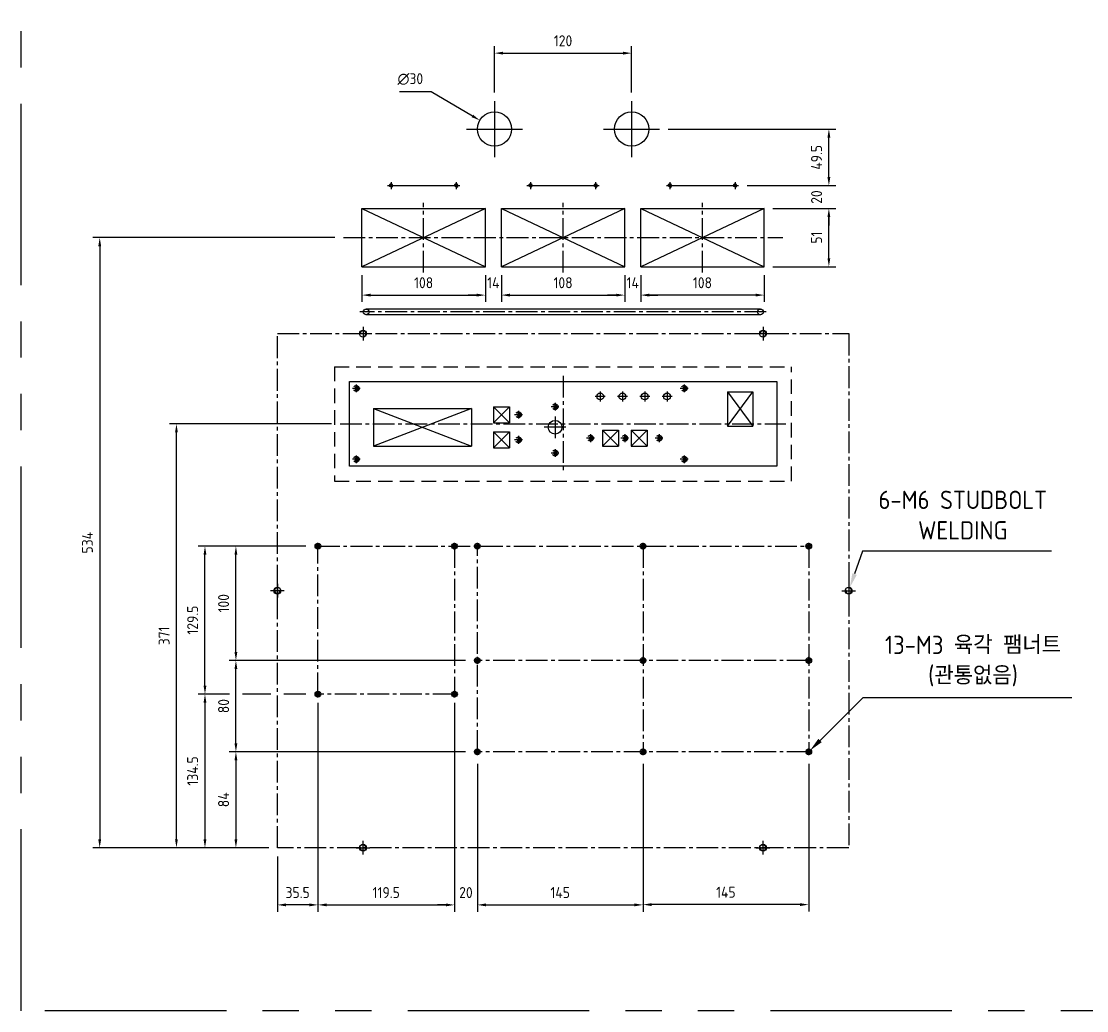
# Model space of a CAD drawing. Header units: millimetres. Extents: x 24815 to 37207, y -9299 to 5469.
# Drawn here: x 28840 to 29772, y 3608 to 4474 of the extents above; entities that cross this region are included whole.
import ezdxf

# ---------------------------------------------------------------- set-up
doc = ezdxf.new("R2010")
doc.units = ezdxf.units.MM
for name, pattern in [('CENTER', [50.8, 31.75, -6.35, 6.35, -6.35]), ('CENTER2', [28.575, 19.05, -3.175, 3.175, -3.175]), ('HIDDEN', [9.525, 6.35, -3.175]), ('HIDDENX2', [19.05, 12.7, -6.35]), ('PHANTOM2', [31.75, 15.875, -3.175, 3.175, -3.175, 3.175, -3.175])]:
    doc.linetypes.add(name, pattern=pattern)
for name, color, linetype in [('CEN', 1, 'CENTER'), ('CENTER', 1, 'CENTER'), ('THIN', 3, 'Continuous')]:
    doc.layers.add(name, color=color, linetype=linetype)
doc.styles.get("Standard").update_dxf_attribs({"font": 'ISOCP.SHX', "bigfont": 'WHGTXT.SHX'})
doc.dimstyles.new('PS-3', dxfattribs={"dimscale": 3, "dimtxt": 3.2, "dimasz": 2.5, "dimexe": 2, "dimexo": 2.5, "dimgap": 2, "dimtad": 1, "dimtoh": 1, "dimrnd": 0.05, "dimzin": 12, "dimdsep": 46, "dimtxsty": 'Standard', "dimcen": 0, "dimclrt": 2, "dimazin": 3, "dimtfac": 1, "dimtofl": 0, "dimtmove": 0, "dimatfit": 3, "dimfxl": 0, "dimtolj": 1, "dimtzin": 0, "dimarcsym": 0})
doc.dimstyles.new('PS-5', dxfattribs={"dimscale": 5, "dimtxt": 3.2, "dimasz": 2.5, "dimexe": 2, "dimexo": 2.5, "dimgap": 2, "dimtad": 1, "dimtoh": 1, "dimrnd": 0.05, "dimzin": 12, "dimdsep": 46, "dimtxsty": 'Standard', "dimcen": 0, "dimclrt": 2, "dimazin": 3, "dimtfac": 1, "dimtofl": 0, "dimtmove": 0, "dimatfit": 3, "dimfxl": 0, "dimtolj": 1, "dimtzin": 0, "dimarcsym": 0})

# ---------------------------------------------------------------- blocks, each defined once
blk = doc.blocks.new('WEFWFA')
for p, q in [((6104.54, -8052.57), (6126.54, -8022.57)), ((6104.54, -8022.57), (6126.54, -8052.57)), ((5880.54, -8037.07), (5794.54, -8070.07)), ((5794.54, -8037.07), (5880.54, -8070.07)), ((5913.54, -8035.57), (5899.54, -8049.57)), ((5899.54, -8035.57), (5913.54, -8049.57)), ((5913.54, -8057.57), (5899.54, -8071.57)), ((5899.54, -8057.57), (5913.54, -8071.57)), ((5995.04, -8056.07), (6009.04, -8070.07)), ((6009.04, -8056.07), (5995.04, -8070.07)), ((6020.04, -8056.07), (6034.04, -8070.07)), ((6034.04, -8056.07), (6020.04, -8070.07))]:
    blk.add_line(p, q)
at = {"color": 3}
for p, q in [((6104.54, -8022.57), (6126.54, -8022.57)), ((6104.54, -8022.57), (6104.54, -8052.57)), ((6126.54, -8022.57), (6126.54, -8052.57)), ((5794.54, -8037.07), (5794.54, -8070.07)), ((5794.54, -8037.07), (5880.54, -8037.07)), ((5880.54, -8037.07), (5880.54, -8070.07)), ((5899.54, -8035.57), (5899.54, -8049.57)), ((5899.54, -8035.57), (5913.54, -8035.57)), ((5913.54, -8035.57), (5913.54, -8049.57)), ((5899.54, -8049.57), (5913.54, -8049.57)), ((6104.54, -8052.57), (6126.54, -8052.57)), ((5899.54, -8057.57), (5899.54, -8071.57)), ((5899.54, -8057.57), (5899.54, -8071.57)), ((5899.54, -8057.57), (5913.54, -8057.57)), ((5913.54, -8057.57), (5913.54, -8071.57)), ((5995.04, -8056.07), (5995.04, -8070.07)), ((5995.04, -8056.07), (6009.04, -8056.07)), ((6009.04, -8056.07), (6009.04, -8070.07)), ((6020.04, -8056.07), (6034.04, -8056.07)), ((6020.04, -8056.07), (6020.04, -8070.07)), ((6034.04, -8056.07), (6034.04, -8070.07)), ((5794.54, -8070.07), (5880.54, -8070.07)), ((5899.54, -8071.57), (5913.54, -8071.57)), ((5995.04, -8070.07), (6009.04, -8070.07)), ((6020.04, -8070.07), (6034.04, -8070.07))]:
    blk.add_line(p, q, dxfattribs=at)
at = {"color": 0, "linetype": 'HIDDEN'}
for centre in [(5779.54, -8019.57), (6066.54, -8019.57), (5953.54, -8035.57), (5921.54, -8042.57), (5921.54, -8064.57), (5984.54, -8063.07), (6014.54, -8063.07), (6044.54, -8063.07), (5953.54, -8076.07), (5779.54, -8081.57), (6066.54, -8081.57)]:
    blk.add_circle(centre, 2.5, dxfattribs=at)
at = {"color": 3}
for centre, radius in [((5779.54, -8019.57), 1), ((5993.04, -8026.57), 3), ((6012.54, -8026.57), 3), ((6032.04, -8026.57), 3), ((6051.54, -8026.57), 3), ((6066.54, -8019.57), 1), ((5953.54, -8035.57), 1), ((5921.54, -8042.57), 1), ((5953.54, -8053.57), 6), ((5921.54, -8064.57), 1), ((5984.54, -8063.07), 1), ((6014.54, -8063.07), 1), ((6044.54, -8063.07), 1), ((5779.54, -8081.57), 1), ((5953.54, -8076.07), 1), ((6066.54, -8081.57), 1)]:
    blk.add_circle(centre, radius, dxfattribs=at)
at = {"color": 0, "linetype": 'HIDDEN'}
for centre in [(5779.54, -8019.57), (6066.54, -8019.57), (5953.54, -8035.57), (5921.54, -8042.57), (5921.54, -8064.57), (5984.54, -8063.07), (6014.54, -8063.07), (6044.54, -8063.07), (5779.54, -8081.57), (5953.54, -8076.07), (6066.54, -8081.57)]:
    blk.add_arc(centre, 1.5, 231.88231, 126.66761, dxfattribs=at)
at = {"layer": 'CEN', "color": 1, "linetype": 'CENTER'}
for p, q in [((5953.54, -8044.08), (5953.54, -8063.05)), ((5963.03, -8053.57), (5944.06, -8053.57))]:
    blk.add_line(p, q, dxfattribs=at)
at = {"layer": 'CENTER', "linetype": 'CENTER'}
for p, q in [((5779.54, -8016.18), (5779.54, -8022.96)), ((6066.54, -8016.18), (6066.54, -8022.96)), ((5782.93, -8019.57), (5776.15, -8019.57)), ((5997.42, -8026.57), (5988.67, -8026.57)), ((5993.04, -8022.19), (5993.04, -8030.95)), ((6016.92, -8026.57), (6008.17, -8026.57)), ((6012.54, -8022.19), (6012.54, -8030.95)), ((6036.42, -8026.57), (6027.67, -8026.57)), ((6032.04, -8022.19), (6032.04, -8030.95)), ((6055.92, -8026.57), (6047.17, -8026.57)), ((6051.54, -8022.19), (6051.54, -8030.95)), ((6069.93, -8019.57), (6063.15, -8019.57)), ((5956.93, -8035.57), (5950.15, -8035.57)), ((5953.54, -8032.18), (5953.54, -8038.96)), ((5924.93, -8042.57), (5918.15, -8042.57)), ((5921.54, -8039.18), (5921.54, -8045.96)), ((5924.93, -8064.57), (5918.15, -8064.57)), ((5921.54, -8061.18), (5921.54, -8067.96)), ((5987.93, -8063.07), (5981.15, -8063.07)), ((5984.54, -8059.68), (5984.54, -8066.46)), ((6017.93, -8063.07), (6011.15, -8063.07)), ((6014.54, -8059.68), (6014.54, -8066.46)), ((6047.93, -8063.07), (6041.15, -8063.07)), ((6044.54, -8059.68), (6044.54, -8066.46)), ((5953.54, -8072.68), (5953.54, -8079.46)), ((5782.93, -8081.57), (5776.15, -8081.57)), ((5779.54, -8078.18), (5779.54, -8084.96)), ((5956.93, -8076.07), (5950.15, -8076.07)), ((6069.93, -8081.57), (6063.15, -8081.57)), ((6066.54, -8078.18), (6066.54, -8084.96))]:
    blk.add_line(p, q, dxfattribs=at)
blk = doc.blocks.new('SDFGWAFS')
at = {"color": 2, "linetype": 'HIDDENX2'}
for p, q in [((5139.06, -7982.27), (5539.06, -7982.27)), ((5139.06, -7982.27), (5139.06, -8082.27)), ((5539.06, -8082.27), (5539.06, -7982.27)), ((5139.06, -8082.27), (5539.06, -8082.27))]:
    blk.add_line(p, q, dxfattribs=at)
blk.add_blockref('WEFWFA', (-621.48, 18.3))
blk = doc.blocks.new('*D372')
at = {"color": 0, "lineweight": -2}
for p, q in [((29099.5, 3874.9), (29099.5, 3694.93)), ((29064, 3743.4), (29064, 3694.93)), ((29092, 3700.93), (29071.5, 3700.93))]:
    blk.add_line(p, q, dxfattribs=at)
at = {"color": 0}
for points in [[(29071.5, 3702.18), (29071.5, 3699.68), (29064, 3700.93)], [(29092, 3702.18), (29092, 3699.68), (29099.5, 3700.93)]]:
    blk.add_solid(points, dxfattribs=at)
at = {"layer": 'Defpoints', "color": 0}
for p in [(29099.5, 3882.4), (29064, 3750.9), (29064, 3700.93)]:
    blk.add_point(p, dxfattribs=at)
at = {"color": 2, "insert": (29081.75, 3711.73), "char_height": 9.6, "attachment_point": 5}
blk.add_mtext('\\A1;35.5', dxfattribs=at)
blk = doc.blocks.new('*D373')
at = {"color": 0, "lineweight": -2}
for p, q in [((29099.5, 3877.9), (29099.5, 3694.93)), ((29219, 3877.9), (29219, 3694.93)), ((29107, 3700.93), (29211.5, 3700.93))]:
    blk.add_line(p, q, dxfattribs=at)
at = {"color": 0}
for points in [[(29107, 3702.18), (29107, 3699.68), (29099.5, 3700.93)], [(29211.5, 3702.18), (29211.5, 3699.68), (29219, 3700.93)]]:
    blk.add_solid(points, dxfattribs=at)
at = {"layer": 'Defpoints', "color": 0}
for p in [(29099.5, 3885.4), (29219, 3885.4), (29219, 3700.93)]:
    blk.add_point(p, dxfattribs=at)
at = {"color": 2, "insert": (29159.25, 3711.73), "char_height": 9.6, "attachment_point": 5}
blk.add_mtext('\\A1;119.5', dxfattribs=at)
blk = doc.blocks.new('*D374')
at = {"color": 0, "lineweight": -2}
for p, q in [((29219, 3874.9), (29219, 3694.93)), ((29239, 3824.4), (29239, 3694.93)), ((29211.5, 3700.93), (29204, 3700.93)), ((29246.5, 3700.93), (29254, 3700.93))]:
    blk.add_line(p, q, dxfattribs=at)
at = {"color": 0}
for points in [[(29211.5, 3702.18), (29211.5, 3699.68), (29219, 3700.93)], [(29246.5, 3702.18), (29246.5, 3699.68), (29239, 3700.93)]]:
    blk.add_solid(points, dxfattribs=at)
at = {"layer": 'Defpoints', "color": 0}
for p in [(29219, 3882.4), (29239, 3831.9), (29219, 3700.93)]:
    blk.add_point(p, dxfattribs=at)
at = {"color": 2, "insert": (29229, 3711.73), "char_height": 9.6, "attachment_point": 5}
blk.add_mtext('\\A1;20', dxfattribs=at)
blk = doc.blocks.new('*D375')
at = {"color": 0, "lineweight": -2}
for p, q in [((29239, 3824.4), (29239, 3694.93)), ((29384, 3824.4), (29384, 3694.93)), ((29246.5, 3700.93), (29376.5, 3700.93))]:
    blk.add_line(p, q, dxfattribs=at)
at = {"color": 0}
for points in [[(29246.5, 3702.18), (29246.5, 3699.68), (29239, 3700.93)], [(29376.5, 3702.18), (29376.5, 3699.68), (29384, 3700.93)]]:
    blk.add_solid(points, dxfattribs=at)
at = {"layer": 'Defpoints', "color": 0}
for p in [(29239, 3831.9), (29384, 3831.9), (29384, 3700.93)]:
    blk.add_point(p, dxfattribs=at)
at = {"color": 2, "insert": (29311.5, 3711.73), "char_height": 9.6, "attachment_point": 5}
blk.add_mtext('\\A1;145', dxfattribs=at)
blk = doc.blocks.new('*D216')
at = {"color": 0, "lineweight": -2}
for p, q in [((29384, 3824.4), (29384, 3695.2)), ((29529, 3824.4), (29529, 3695.2)), ((29521.5, 3701.2), (29391.5, 3701.2))]:
    blk.add_line(p, q, dxfattribs=at)
at = {"color": 0}
for points in [[(29391.5, 3702.45), (29391.5, 3699.95), (29384, 3701.2)], [(29521.5, 3702.45), (29521.5, 3699.95), (29529, 3701.2)]]:
    blk.add_solid(points, dxfattribs=at)
at = {"layer": 'Defpoints', "color": 0}
for p in [(29384, 3831.9), (29529, 3831.9), (29384, 3701.2)]:
    blk.add_point(p, dxfattribs=at)
at = {"color": 2, "insert": (29456.5, 3712), "char_height": 9.6, "attachment_point": 5}
blk.add_mtext('\\A1;145', dxfattribs=at)
blk = doc.blocks.new('*D376')
at = {"color": 0, "lineweight": -2}
for p, q in [((29228.5, 3834.9), (29021.71, 3834.9)), ((29027.71, 3827.4), (29027.71, 3758.4)), ((29056.5, 3750.9), (29021.71, 3750.9))]:
    blk.add_line(p, q, dxfattribs=at)
at = {"color": 0}
for points in [[(29026.46, 3827.4), (29028.96, 3827.4), (29027.71, 3834.9)], [(29026.46, 3758.4), (29028.96, 3758.4), (29027.71, 3750.9)]]:
    blk.add_solid(points, dxfattribs=at)
at = {"layer": 'Defpoints', "color": 0}
for p in [(29236, 3834.9), (29027.71, 3750.9), (29064, 3750.9)]:
    blk.add_point(p, dxfattribs=at)
at = {"color": 2, "insert": (29016.91, 3792.9), "char_height": 9.6, "attachment_point": 5, "rotation": 90}
blk.add_mtext('\\A1;84', dxfattribs=at)
blk = doc.blocks.new('*D377')
at = {"color": 0, "lineweight": -2}
for p, q in [((29228.5, 3914.9), (29021.71, 3914.9)), ((29027.71, 3842.4), (29027.71, 3907.4)), ((29228.5, 3834.9), (29021.71, 3834.9))]:
    blk.add_line(p, q, dxfattribs=at)
at = {"color": 0}
for points in [[(29026.46, 3907.4), (29028.96, 3907.4), (29027.71, 3914.9)], [(29026.46, 3842.4), (29028.96, 3842.4), (29027.71, 3834.9)]]:
    blk.add_solid(points, dxfattribs=at)
at = {"layer": 'Defpoints', "color": 0}
for p in [(29027.71, 3914.9), (29236, 3914.9), (29236, 3834.9)]:
    blk.add_point(p, dxfattribs=at)
at = {"color": 2, "insert": (29016.91, 3874.9), "char_height": 9.6, "attachment_point": 5, "rotation": 90}
blk.add_mtext('\\A1;80', dxfattribs=at)
blk = doc.blocks.new('*D378')
at = {"color": 0, "lineweight": -2}
for p, q in [((29089, 4014.9), (29021.71, 4014.9)), ((29027.71, 3922.4), (29027.71, 4007.4)), ((29228.5, 3914.9), (29021.71, 3914.9))]:
    blk.add_line(p, q, dxfattribs=at)
at = {"color": 0}
for points in [[(29026.46, 4007.4), (29028.96, 4007.4), (29027.71, 4014.9)], [(29026.46, 3922.4), (29028.96, 3922.4), (29027.71, 3914.9)]]:
    blk.add_solid(points, dxfattribs=at)
at = {"layer": 'Defpoints', "color": 0}
for p in [(29027.71, 4014.9), (29096.5, 4014.9), (29236, 3914.9)]:
    blk.add_point(p, dxfattribs=at)
at = {"color": 2, "insert": (29016.91, 3964.9), "char_height": 9.6, "attachment_point": 5, "rotation": 90}
blk.add_mtext('\\A1;100', dxfattribs=at)
blk = doc.blocks.new('*D379')
at = {"color": 0, "lineweight": -2}
for p, q in [((29022.08, 3885.4), (28994.64, 3885.4)), ((29058.37, 3885.4), (29033.33, 3885.4)), ((29089, 3885.4), (29069.62, 3885.4)), ((29000.64, 3877.9), (29000.64, 3758.4)), ((29056.5, 3750.9), (28994.64, 3750.9))]:
    blk.add_line(p, q, dxfattribs=at)
at = {"color": 0}
for points in [[(28999.39, 3877.9), (29001.89, 3877.9), (29000.64, 3885.4)], [(28999.39, 3758.4), (29001.89, 3758.4), (29000.64, 3750.9)]]:
    blk.add_solid(points, dxfattribs=at)
at = {"layer": 'Defpoints', "color": 0}
for p in [(29096.5, 3885.4), (29000.64, 3750.9), (29064, 3750.9)]:
    blk.add_point(p, dxfattribs=at)
at = {"color": 2, "insert": (28989.84, 3818.15), "char_height": 9.6, "attachment_point": 5, "rotation": 90}
blk.add_mtext('\\A1;134.5', dxfattribs=at)
blk = doc.blocks.new('*D380')
at = {"color": 0, "lineweight": -2}
for p, q in [((29058.37, 4014.9), (28994.64, 4014.9)), ((29089, 4014.9), (29069.62, 4014.9)), ((29000.64, 3892.9), (29000.64, 4007.4)), ((29022.08, 3885.4), (28994.64, 3885.4)), ((29058.37, 3885.4), (29033.33, 3885.4)), ((29089, 3885.4), (29069.62, 3885.4))]:
    blk.add_line(p, q, dxfattribs=at)
at = {"color": 0}
for points in [[(28999.39, 4007.4), (29001.89, 4007.4), (29000.64, 4014.9)], [(28999.39, 3892.9), (29001.89, 3892.9), (29000.64, 3885.4)]]:
    blk.add_solid(points, dxfattribs=at)
at = {"layer": 'Defpoints', "color": 0}
for p in [(29000.64, 4014.9), (29096.5, 4014.9), (29096.5, 3885.4)]:
    blk.add_point(p, dxfattribs=at)
at = {"color": 2, "insert": (28989.84, 3950.15), "char_height": 9.6, "attachment_point": 5, "rotation": 90}
blk.add_mtext('\\A1;129.5', dxfattribs=at)
blk = doc.blocks.new('*D381')
at = {"color": 0, "lineweight": -2}
for p, q in [((29111.5, 4121.9), (28969.66, 4121.9)), ((28975.66, 3758.4), (28975.66, 4114.4)), ((29056.5, 3750.9), (28969.66, 3750.9))]:
    blk.add_line(p, q, dxfattribs=at)
at = {"color": 0}
for points in [[(28974.41, 4114.4), (28976.91, 4114.4), (28975.66, 4121.9)], [(28974.41, 3758.4), (28976.91, 3758.4), (28975.66, 3750.9)]]:
    blk.add_solid(points, dxfattribs=at)
at = {"layer": 'Defpoints', "color": 0}
for p in [(28975.66, 4121.9), (29119, 4121.9), (29064, 3750.9)]:
    blk.add_point(p, dxfattribs=at)
at = {"color": 2, "insert": (28964.86, 3936.4), "char_height": 9.6, "attachment_point": 5, "rotation": 90}
blk.add_mtext('\\A1;371', dxfattribs=at)
blk = doc.blocks.new('*D382')
at = {"color": 0, "lineweight": -2}
for p, q in [((29114.27, 4284.9), (28902.51, 4284.9)), ((28908.51, 4277.4), (28908.51, 3758.4)), ((29056.5, 3750.9), (28902.51, 3750.9))]:
    blk.add_line(p, q, dxfattribs=at)
at = {"color": 0}
for points in [[(28907.26, 4277.4), (28909.76, 4277.4), (28908.51, 4284.9)], [(28907.26, 3758.4), (28909.76, 3758.4), (28908.51, 3750.9)]]:
    blk.add_solid(points, dxfattribs=at)
at = {"layer": 'Defpoints', "color": 0}
for p in [(29121.77, 4284.9), (28908.51, 3750.9), (29064, 3750.9)]:
    blk.add_point(p, dxfattribs=at)
at = {"color": 2, "insert": (28897.71, 4017.9), "char_height": 9.6, "attachment_point": 5, "rotation": 90}
blk.add_mtext('\\A1;534', dxfattribs=at)
blk = doc.blocks.new('*D383')
at = {"color": 0, "lineweight": -2}
for p, q in [((29138, 4251.9), (29138, 4228.59)), ((29246, 4251.9), (29246, 4228.59)), ((29145.5, 4234.59), (29238.5, 4234.59))]:
    blk.add_line(p, q, dxfattribs=at)
at = {"color": 0}
for points in [[(29145.5, 4235.84), (29145.5, 4233.34), (29138, 4234.59)], [(29238.5, 4235.84), (29238.5, 4233.34), (29246, 4234.59)]]:
    blk.add_solid(points, dxfattribs=at)
at = {"layer": 'Defpoints', "color": 0}
for p in [(29138, 4259.4), (29246, 4259.4), (29246, 4234.59)]:
    blk.add_point(p, dxfattribs=at)
at = {"color": 2, "insert": (29192, 4245.39), "char_height": 9.6, "attachment_point": 5}
blk.add_mtext('\\A1;108', dxfattribs=at)
blk = doc.blocks.new('*D217')
at = {"color": 0, "lineweight": -2}
for p, q in [((29246, 4251.9), (29246, 4228.59)), ((29260, 4251.9), (29260, 4228.59)), ((29238.5, 4234.59), (29231, 4234.59)), ((29267.5, 4234.59), (29275, 4234.59))]:
    blk.add_line(p, q, dxfattribs=at)
at = {"color": 0}
for points in [[(29238.5, 4235.84), (29238.5, 4233.34), (29246, 4234.59)], [(29267.5, 4235.84), (29267.5, 4233.34), (29260, 4234.59)]]:
    blk.add_solid(points, dxfattribs=at)
at = {"layer": 'Defpoints', "color": 0}
for p in [(29246, 4259.4), (29260, 4259.4), (29260, 4234.59)]:
    blk.add_point(p, dxfattribs=at)
at = {"color": 2, "insert": (29253, 4245.39), "char_height": 9.6, "attachment_point": 5}
blk.add_mtext('\\A1;14', dxfattribs=at)
blk = doc.blocks.new('*D384')
at = {"color": 0, "lineweight": -2}
for p, q in [((29260, 4251.9), (29260, 4228.59)), ((29368, 4251.9), (29368, 4228.59)), ((29267.5, 4234.59), (29360.5, 4234.59))]:
    blk.add_line(p, q, dxfattribs=at)
at = {"color": 0}
for points in [[(29267.5, 4235.84), (29267.5, 4233.34), (29260, 4234.59)], [(29360.5, 4235.84), (29360.5, 4233.34), (29368, 4234.59)]]:
    blk.add_solid(points, dxfattribs=at)
at = {"layer": 'Defpoints', "color": 0}
for p in [(29260, 4259.4), (29368, 4259.4), (29368, 4234.59)]:
    blk.add_point(p, dxfattribs=at)
at = {"color": 2, "insert": (29314, 4245.39), "char_height": 9.6, "attachment_point": 5}
blk.add_mtext('\\A1;108', dxfattribs=at)
blk = doc.blocks.new('*D218')
at = {"color": 0, "lineweight": -2}
for p, q in [((29368, 4251.9), (29368, 4228.59)), ((29382, 4251.9), (29382, 4228.59)), ((29360.5, 4234.59), (29353, 4234.59)), ((29389.5, 4234.59), (29397, 4234.59))]:
    blk.add_line(p, q, dxfattribs=at)
at = {"color": 0}
for points in [[(29360.5, 4235.84), (29360.5, 4233.34), (29368, 4234.59)], [(29389.5, 4235.84), (29389.5, 4233.34), (29382, 4234.59)]]:
    blk.add_solid(points, dxfattribs=at)
at = {"layer": 'Defpoints', "color": 0}
for p in [(29368, 4259.4), (29382, 4259.4), (29368, 4234.59)]:
    blk.add_point(p, dxfattribs=at)
at = {"color": 2, "insert": (29375, 4245.39), "char_height": 9.6, "attachment_point": 5}
blk.add_mtext('\\A1;14', dxfattribs=at)
blk = doc.blocks.new('*D219')
at = {"color": 0, "lineweight": -2}
for p, q in [((29382, 4251.9), (29382, 4228.59)), ((29490, 4251.9), (29490, 4228.59)), ((29482.5, 4234.59), (29389.5, 4234.59))]:
    blk.add_line(p, q, dxfattribs=at)
at = {"color": 0}
for points in [[(29389.5, 4235.84), (29389.5, 4233.34), (29382, 4234.59)], [(29482.5, 4235.84), (29482.5, 4233.34), (29490, 4234.59)]]:
    blk.add_solid(points, dxfattribs=at)
at = {"layer": 'Defpoints', "color": 0}
for p in [(29382, 4259.4), (29490, 4259.4), (29382, 4234.59)]:
    blk.add_point(p, dxfattribs=at)
at = {"color": 2, "insert": (29436, 4245.39), "char_height": 9.6, "attachment_point": 5}
blk.add_mtext('\\A1;108', dxfattribs=at)
blk = doc.blocks.new('*D385')
at = {"color": 0, "lineweight": -2}
for p, q in [((29497.5, 4310.4), (29552.65, 4310.4)), ((29546.65, 4266.9), (29546.65, 4302.9)), ((29497.5, 4259.4), (29552.65, 4259.4))]:
    blk.add_line(p, q, dxfattribs=at)
at = {"color": 0}
for points in [[(29545.4, 4302.9), (29547.9, 4302.9), (29546.65, 4310.4)], [(29545.4, 4266.9), (29547.9, 4266.9), (29546.65, 4259.4)]]:
    blk.add_solid(points, dxfattribs=at)
at = {"layer": 'Defpoints', "color": 0}
for p in [(29490, 4310.4), (29546.65, 4310.4), (29490, 4259.4)]:
    blk.add_point(p, dxfattribs=at)
at = {"color": 2, "insert": (29535.85, 4284.9), "char_height": 9.6, "attachment_point": 5, "rotation": 90}
blk.add_mtext('\\A1;51', dxfattribs=at)
blk = doc.blocks.new('*D220')
at = {"color": 0, "lineweight": -2}
for p, q in [((29546.65, 4337.9), (29546.65, 4345.4)), ((29475.08, 4330.4), (29552.65, 4330.4)), ((29497.5, 4310.4), (29552.65, 4310.4)), ((29546.65, 4302.9), (29546.65, 4295.4))]:
    blk.add_line(p, q, dxfattribs=at)
at = {"color": 0}
for points in [[(29545.4, 4337.9), (29547.9, 4337.9), (29546.65, 4330.4)], [(29545.4, 4302.9), (29547.9, 4302.9), (29546.65, 4310.4)]]:
    blk.add_solid(points, dxfattribs=at)
at = {"layer": 'Defpoints', "color": 0}
for p in [(29467.58, 4330.4), (29546.65, 4330.4), (29490, 4310.4)]:
    blk.add_point(p, dxfattribs=at)
at = {"color": 2, "insert": (29535.85, 4320.4), "char_height": 9.6, "attachment_point": 5, "rotation": 90}
blk.add_mtext('\\A1;20', dxfattribs=at)
blk = doc.blocks.new('*D386')
at = {"color": 0, "lineweight": -2}
for p, q in [((29406.01, 4379.9), (29552.65, 4379.9)), ((29546.65, 4337.9), (29546.65, 4372.4)), ((29475.08, 4330.4), (29552.65, 4330.4))]:
    blk.add_line(p, q, dxfattribs=at)
at = {"color": 0}
for points in [[(29545.4, 4372.4), (29547.9, 4372.4), (29546.65, 4379.9)], [(29545.4, 4337.9), (29547.9, 4337.9), (29546.65, 4330.4)]]:
    blk.add_solid(points, dxfattribs=at)
at = {"layer": 'Defpoints', "color": 0}
for p in [(29398.51, 4379.9), (29546.65, 4379.9), (29467.58, 4330.4)]:
    blk.add_point(p, dxfattribs=at)
at = {"color": 2, "insert": (29535.85, 4355.15), "char_height": 9.6, "attachment_point": 5, "rotation": 90}
blk.add_mtext('\\A1;49.5', dxfattribs=at)
blk = doc.blocks.new('*D387')
at = {"color": 0, "lineweight": -2}
for p, q in [((29254, 4411.91), (29254, 4452.33)), ((29374, 4411.91), (29374, 4452.33)), ((29261.5, 4446.33), (29366.5, 4446.33))]:
    blk.add_line(p, q, dxfattribs=at)
at = {"color": 0}
for points in [[(29261.5, 4447.58), (29261.5, 4445.08), (29254, 4446.33)], [(29366.5, 4447.58), (29366.5, 4445.08), (29374, 4446.33)]]:
    blk.add_solid(points, dxfattribs=at)
at = {"layer": 'Defpoints', "color": 0}
for p in [(29374, 4446.33), (29254, 4404.41), (29374, 4404.41)]:
    blk.add_point(p, dxfattribs=at)
at = {"color": 2, "insert": (29314, 4457.13), "char_height": 9.6, "attachment_point": 5}
blk.add_mtext('\\A1;120', dxfattribs=at)
blk = doc.blocks.new('*D388')
at = {"color": 0, "lineweight": -2}
for p, q in [((29170.73, 4412.86), (29198.45, 4412.86)), ((29198.45, 4412.86), (29234.65, 4391.38))]:
    blk.add_line(p, q, dxfattribs=at)
at = {"color": 0}
blk.add_solid([(29235.29, 4392.45), (29234.01, 4390.3), (29241.1, 4387.55)], dxfattribs=at)
at = {"layer": 'Defpoints', "color": 0}
for p in [(29241.1, 4387.55), (29266.9, 4372.24)]:
    blk.add_point(p, dxfattribs=at)
at = {"color": 2, "insert": (29180.34, 4423.66), "char_height": 9.6, "attachment_point": 5}
blk.add_mtext('\\A1;∅30', dxfattribs=at)
blk = doc.blocks.new('*D369')
at = {"color": 0, "lineweight": -2}
for p, q in [((29576.21, 4010.57), (29569.15, 3990.52)), ((29741.5, 4010.57), (29576.21, 4010.57))]:
    blk.add_line(p, q, dxfattribs=at)
at = {"color": 0}
blk.add_solid([(29567.18, 3991.21), (29571.11, 3989.83), (29565, 3978.73)], dxfattribs=at)
at = {"layer": 'Defpoints', "color": 0}
for p in [(29563, 3973.07), (29565, 3978.73)]:
    blk.add_point(p, dxfattribs=at)
at = {"color": 2, "insert": (29663.86, 4042.07), "char_height": 16, "attachment_point": 5}
blk.add_mtext('\\A1;6-M6 STUDBOLT\\PWELDING', dxfattribs=at)
blk = doc.blocks.new('*D370')
at = {"color": 0, "lineweight": -2}
for p, q in [((29576.33, 3882.21), (29538.9, 3844.8)), ((29759.27, 3882.21), (29576.33, 3882.21))]:
    blk.add_line(p, q, dxfattribs=at)
at = {"color": 0}
blk.add_solid([(29537.43, 3846.27), (29540.37, 3843.32), (29530.06, 3835.96)], dxfattribs=at)
at = {"layer": 'Defpoints', "color": 0}
for p in [(29527.94, 3833.84), (29530.06, 3835.96)]:
    blk.add_point(p, dxfattribs=at)
at = {"color": 2, "insert": (29672.8, 3914.34), "char_height": 16, "attachment_point": 5}
blk.add_mtext('\\A1;13-M3 육각 팸너트\\P(관통없음)', dxfattribs=at)

msp = doc.modelspace()

# ---------------------------------------------------------------- linework, layer by layer
for p, q in [((29246, 4310.399), (29138, 4259.399)), ((29138, 4310.399), (29246, 4259.399)), ((29260, 4310.399), (29368, 4259.399)), ((29368, 4310.399), (29260, 4259.399)), ((29382, 4310.399), (29490, 4259.399)), ((29490, 4310.399), (29382, 4259.399))]:
    msp.add_line(p, q)
at = {"color": 3}
for p, q in [((29138, 4310.399), (29246, 4310.399)), ((29138, 4259.399), (29138, 4310.399)), ((29246, 4259.399), (29246, 4310.399)), ((29260, 4259.399), (29260, 4310.399)), ((29260, 4310.399), (29368, 4310.399)), ((29368, 4259.399), (29368, 4310.399)), ((29382, 4310.399), (29490, 4310.399)), ((29382, 4259.399), (29382, 4310.399)), ((29490, 4259.399), (29490, 4310.399)), ((29138, 4259.399), (29246, 4259.399)), ((29260, 4259.399), (29368, 4259.399)), ((29382, 4259.399), (29490, 4259.399))]:
    msp.add_line(p, q, dxfattribs=at)
at = {"color": 1, "linetype": 'CENTER2'}
for p, q in [((29192, 4254.399), (29192, 4315.399)), ((29314, 4254.399), (29314, 4315.399)), ((29436, 4254.399), (29436, 4315.399)), ((29121.768, 4284.899), (29506.232, 4284.899)), ((29491.802, 4219.899), (29136.197, 4219.899)), ((29314, 4163.899), (29314, 4079.899)), ((29119, 4121.899), (29509, 4121.899)), ((29099.5, 3885.399), (29099.5, 4014.899)), ((29099.5, 4014.899), (29529, 4014.899)), ((29219, 4014.899), (29219, 3885.399)), ((29239, 3834.899), (29239, 4014.899)), ((29384, 4014.899), (29384, 3834.899)), ((29529, 4014.899), (29529, 3834.899)), ((29529, 3914.899), (29239, 3914.899)), ((29219, 3885.399), (29099.5, 3885.399)), ((29529, 3834.899), (29239, 3834.899))]:
    msp.add_line(p, q, dxfattribs=at)
at = {"color": 3, "ltscale": 10}
for p, q in [((29486.697, 4222.399), (29141.697, 4222.399)), ((29486.697, 4217.399), (29141.697, 4217.399))]:
    msp.add_line(p, q, dxfattribs=at)
at = {"color": 1, "linetype": 'CENTER'}
for p, q in [((29102.5, 4014.899), (29096.5, 4014.899)), ((29099.5, 4011.899), (29099.5, 4017.899)), ((29222, 4014.899), (29216, 4014.899)), ((29219, 4011.899), (29219, 4017.899)), ((29242, 4014.899), (29236, 4014.899)), ((29239, 4011.899), (29239, 4017.899)), ((29387, 4014.899), (29381, 4014.899)), ((29384, 4011.899), (29384, 4017.899)), ((29532, 4014.899), (29526, 4014.899)), ((29529, 4011.899), (29529, 4017.899)), ((29239, 3911.899), (29239, 3917.899)), ((29384, 3911.899), (29384, 3917.899)), ((29529, 3911.899), (29529, 3917.899)), ((29242, 3914.899), (29236, 3914.899)), ((29387, 3914.899), (29381, 3914.899)), ((29532, 3914.899), (29526, 3914.899)), ((29099.5, 3882.399), (29099.5, 3888.399)), ((29219, 3882.399), (29219, 3888.399)), ((29102.5, 3885.399), (29096.5, 3885.399)), ((29222, 3885.399), (29216, 3885.399)), ((29242, 3834.899), (29236, 3834.899)), ((29239, 3831.899), (29239, 3837.899)), ((29387, 3834.899), (29381, 3834.899)), ((29384, 3831.899), (29384, 3837.899)), ((29532, 3834.899), (29526, 3834.899)), ((29529, 3831.899), (29529, 3837.899))]:
    msp.add_line(p, q, dxfattribs=at)
at = {"color": 1, "linetype": 'PHANTOM2', "ltscale": 10}
msp.add_lwpolyline([(28839.894, 4775.743), (30289.35, 4775.743), (30289.35, 3608.349), (28839.894, 3608.349)], close=True, dxfattribs=at)
at = {"color": 1, "linetype": 'CENTER2'}
msp.add_lwpolyline([(29564, 3750.899), (29064, 3750.899), (29064, 4200.899), (29564, 4200.899)], close=True, dxfattribs=at)
at = {"color": 3}
msp.add_lwpolyline([(29127, 4158.899), (29501, 4158.899), (29501, 4084.899), (29127, 4084.899)], close=True, dxfattribs=at)
for centre, radius in [((29254, 4379.899), 15), ((29374, 4379.899), 15), ((29163.5, 4330.399), 1.25), ((29220.5, 4330.399), 1.25), ((29285.5, 4330.399), 1.25), ((29342.5, 4330.399), 1.25), ((29407.5, 4330.399), 1.25), ((29464.5, 4330.399), 1.25), ((29099.5, 4014.899), 1.25), ((29219, 4014.899), 1.25), ((29239, 4014.899), 1.25), ((29384, 4014.899), 1.25), ((29529, 4014.899), 1.25), ((29239, 3914.899), 1.25), ((29384, 3914.899), 1.25), ((29529, 3914.899), 1.25), ((29099.5, 3885.399), 1.25), ((29219, 3885.399), 1.25), ((29239, 3834.899), 1.25), ((29384, 3834.899), 1.25), ((29529, 3834.899), 1.25)]:
    msp.add_circle(centre, radius, dxfattribs=at)
at = {"color": 3, "ltscale": 10}
for centre in [(29141.697, 4219.899), (29486.697, 4219.899)]:
    msp.add_circle(centre, 2.5, dxfattribs=at)
for centre, radius in [((29139, 4200.899), 3), ((29489, 4200.899), 3), ((29099.5, 4014.899), 2.5), ((29219, 4014.899), 2.5), ((29239, 4014.899), 2.5), ((29384, 4014.899), 2.5), ((29529, 4014.899), 2.5), ((29064, 3975.899), 3), ((29064, 3975.899), 3), ((29564, 3975.899), 3), ((29239, 3914.899), 2.5), ((29384, 3914.899), 2.5), ((29529, 3914.899), 2.5), ((29099.5, 3885.399), 2.5), ((29219, 3885.399), 2.5), ((29239, 3834.899), 2.5), ((29239, 3834.899), 1.5), ((29384, 3834.899), 2.5), ((29529, 3834.899), 2.5), ((29529, 3834.899), 1.5), ((29139, 3750.899), 3), ((29489, 3750.899), 3)]:
    msp.add_circle(centre, radius)
at = {"color": 0, "linetype": 'HIDDEN'}
msp.add_circle((29384, 3834.899), 2.5, dxfattribs=at)
for centre, start, end in [((29163.5, 4330.399), 259.629123, 191.208245), ((29220.5, 4330.399), 259.629123, 191.208245), ((29285.5, 4330.399), 259.629123, 191.208245), ((29342.5, 4330.399), 259.629123, 191.208245), ((29407.5, 4330.399), 259.629123, 191.208245), ((29464.5, 4330.399), 259.629123, 191.208245), ((29099.5, 4014.899), 197.216795, 123.698257), ((29219, 4014.899), 197.216795, 123.698257), ((29239, 4014.899), 197.216795, 123.698257), ((29384, 4014.899), 197.216795, 123.698257), ((29529, 4014.899), 197.216795, 123.698257), ((29239, 3914.899), 197.216795, 123.698257), ((29384, 3914.899), 197.216795, 123.698257), ((29529, 3914.899), 197.216795, 123.698257), ((29099.5, 3885.399), 197.216795, 123.698257), ((29219, 3885.399), 197.216795, 123.698257), ((29384, 3834.899), 197.216795, 123.698257), ((29529, 3834.899), 197.216795, 123.698257)]:
    msp.add_arc(centre, 1.5, start, end)
at = {"layer": 'CEN', "color": 1, "linetype": 'CENTER'}
for p, q in [((29160.42, 4330.399), (29166.579, 4330.399)), ((29163.5, 4333.479), (29163.5, 4327.319)), ((29217.42, 4330.399), (29223.579, 4330.399)), ((29220.5, 4333.479), (29220.5, 4327.319)), ((29282.42, 4330.399), (29288.579, 4330.399)), ((29285.5, 4333.479), (29285.5, 4327.319)), ((29339.42, 4330.399), (29345.579, 4330.399)), ((29342.5, 4333.479), (29342.5, 4327.319)), ((29404.42, 4330.399), (29410.579, 4330.399)), ((29407.5, 4333.479), (29407.5, 4327.319)), ((29461.42, 4330.399), (29467.579, 4330.399)), ((29464.5, 4333.479), (29464.5, 4327.319))]:
    msp.add_line(p, q, dxfattribs=at)
at = {"layer": 'CENTER', "linetype": 'CENTER', "ltscale": 7}
for p, q in [((29254, 4404.409), (29254, 4355.389)), ((29374, 4404.409), (29374, 4355.389)), ((29229.49, 4379.899), (29278.509, 4379.899)), ((29349.49, 4379.899), (29398.509, 4379.899)), ((29166.579, 4330.399), (29217.42, 4330.399)), ((29288.579, 4330.399), (29339.42, 4330.399)), ((29410.579, 4330.399), (29461.42, 4330.399))]:
    msp.add_line(p, q, dxfattribs=at)
at = {"layer": 'CENTER'}
for p, q in [((29139, 4206.899), (29139, 4194.899)), ((29489, 4206.899), (29489, 4194.899)), ((29133, 4200.899), (29145, 4200.899)), ((29483, 4200.899), (29495, 4200.899)), ((29064, 3981.899), (29064, 3969.899)), ((29064, 3969.899), (29064, 3981.899)), ((29564, 3981.899), (29564, 3969.899)), ((29070, 3975.899), (29058, 3975.899)), ((29070, 3975.899), (29058, 3975.899)), ((29558, 3975.899), (29570, 3975.899)), ((29133, 3750.899), (29145, 3750.899)), ((29139, 3744.899), (29139, 3756.899)), ((29483, 3750.899), (29495, 3750.899)), ((29489, 3744.899), (29489, 3756.899))]:
    msp.add_line(p, q, dxfattribs=at)
at = {"layer": 'THIN'}
for centre, start, end in [((29139, 4200.899), 255, 195), ((29489, 4200.899), 255, 195), ((29064, 3975.899), 75, 15), ((29564, 3975.899), 165, 105), ((29139, 3750.899), 165, 105), ((29489, 3750.899), 165, 105)]:
    msp.add_arc(centre, 2.459, start, end, dxfattribs=at)

# ---------------------------------------------------------------- block references
msp.add_blockref('SDFGWAFS', (23974.939, 12154.168))

# ---------------------------------------------------------------- dimensions: what is measured, and where the dimension line sits
for base, p1, p2, picture, middle in [((29374, 4446.33), (29254, 4404.409), (29374, 4404.409), '*D387', (29314, 4457.131)), ((29246, 4234.591), (29138, 4259.399), (29246, 4259.399), '*D383', (29192, 4245.391)), ((29368, 4234.591), (29260, 4259.399), (29368, 4259.399), '*D384', (29314, 4245.391)), ((29064, 3700.932), (29099.5, 3882.399), (29064, 3750.899), '*D372', (29081.75, 3711.732)), ((29219, 3700.932), (29099.5, 3885.399), (29219, 3885.399), '*D373', (29159.25, 3711.732)), ((29384, 3700.932), (29239, 3831.899), (29384, 3831.899), '*D375', (29311.5, 3711.732))]:
    dim = msp.add_linear_dim(base=base, p1=p1, p2=p2, dimstyle='PS-3')
    dim.commit()
    dim.dimension.update_dxf_attribs({"geometry": picture, "text_midpoint": middle})
dim = msp.add_diameter_dim_2p(p1=(29266.9, 4372.245), p2=(29241.099, 4387.553), dimstyle='PS-3')
dim.commit()
dim.dimension.update_dxf_attribs({"geometry": '*D388', "text_midpoint": (29180.337, 4412.857), "dimtype": 163})
for base, p1, p2, angle, picture, middle in [((29546.651, 4379.899), (29467.579, 4330.399), (29398.509, 4379.899), 90, '*D386', (29535.851, 4355.149)), ((29546.651, 4310.399), (29490, 4259.399), (29490, 4310.399), 90, '*D385', (29535.851, 4284.899)), ((28908.513, 3750.899), (29121.768, 4284.899), (29064, 3750.899), 90, '*D382', (28897.713, 4017.899)), ((29382, 4234.591), (29490, 4259.399), (29382, 4259.399), 180, '*D219', (29436, 4245.391)), ((28975.657, 4121.899), (29064, 3750.899), (29119, 4121.899), 90, '*D381', (28964.857, 3936.399)), ((29000.639, 4014.899), (29096.5, 3885.399), (29096.5, 4014.899), 90, '*D380', (28989.838, 3950.149)), ((29027.707, 4014.899), (29236, 3914.899), (29096.5, 4014.899), 90, '*D378', (29016.907, 3964.899)), ((29027.707, 3914.899), (29236, 3834.899), (29236, 3914.899), 90, '*D377', (29016.907, 3874.899)), ((29000.639, 3750.899), (29096.5, 3885.399), (29064, 3750.899), 90, '*D379', (28989.839, 3818.149)), ((29027.707, 3750.899), (29236, 3834.899), (29064, 3750.899), 90, '*D376', (29016.907, 3792.899)), ((29384, 3701.202), (29529, 3831.899), (29384, 3831.899), 180, '*D216', (29456.5, 3712.002))]:
    dim = msp.add_linear_dim(base=base, p1=p1, p2=p2, angle=angle, dimstyle='PS-3')
    dim.commit()
    dim.dimension.update_dxf_attribs({"geometry": picture, "text_midpoint": middle})
for base, p1, p2, angle, picture, middle in [((29546.651, 4330.399), (29490, 4310.399), (29467.579, 4330.399), 90, '*D220', (29546.651, 4320.399)), ((29368, 4234.591), (29382, 4259.399), (29368, 4259.399), 180, '*D218', (29375, 4234.591))]:
    dim = msp.add_linear_dim(base=base, p1=p1, p2=p2, angle=angle, dimstyle='PS-3')
    dim.commit()
    dim.dimension.update_dxf_attribs({"geometry": picture, "text_midpoint": middle, "dimtype": 160})
for base, p1, p2, picture, middle in [((29260, 4234.591), (29246, 4259.399), (29260, 4259.399), '*D217', (29253, 4234.591)), ((29219, 3700.932), (29239, 3831.899), (29219, 3882.399), '*D374', (29229, 3700.932))]:
    dim = msp.add_linear_dim(base=base, p1=p1, p2=p2, dimstyle='PS-3')
    dim.commit()
    dim.dimension.update_dxf_attribs({"geometry": picture, "text_midpoint": middle, "dimtype": 160})
for p1, p2, text, picture, middle in [((29563.003, 3973.069), (29564.996, 3978.729), '6-M6 STUDBOLT\\PWELDING', '*D369', (29663.856, 4010.568)), ((29527.939, 3833.839), (29530.061, 3835.959), '13-M3 육각 팸너트\\P(관통없음)', '*D370', (29672.799, 3882.208))]:
    dim = msp.add_diameter_dim_2p(p1=p1, p2=p2, text=text, dimstyle='PS-5')
    dim.commit()
    dim.dimension.update_dxf_attribs({"geometry": picture, "text_midpoint": middle, "dimtype": 163})

doc.saveas('drawing.dxf')
